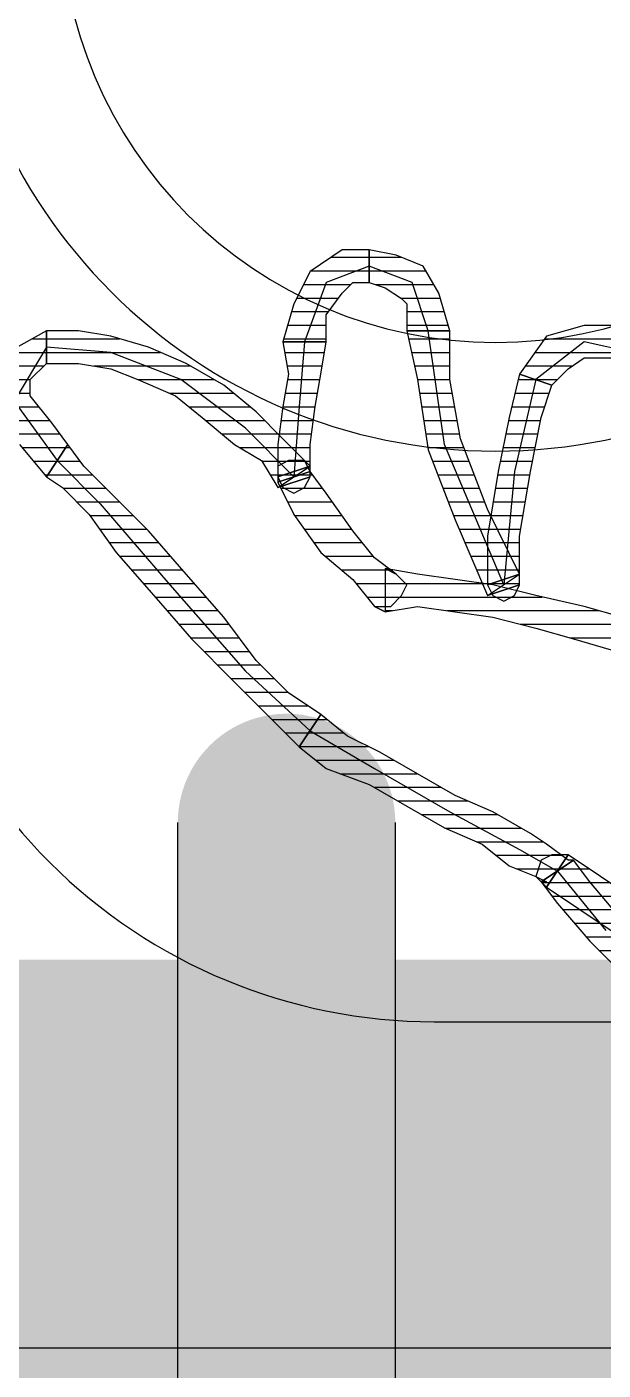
# Model space of a CAD drawing. Header units: millimetres. Extents: x 33350 to 35310, y -217097 to -211540.
# Drawn here: x 34409.11 to 34414.41, y -214002.39 to -213990.04 of the extents above; entities that cross this region are included whole.
import ezdxf

# ---------------------------------------------------------------- set-up
doc = ezdxf.new("R2010")
doc.units = ezdxf.units.MM
doc.header["$LTSCALE"] = 60
doc.header["$MEASUREMENT"] = 0
doc.layers.add('OC-Mutfak_Ekipman', color=252, linetype='Continuous')
doc.layers.add('OC-Tretuar', color=70, linetype='Continuous')
pattern_1 = [(360, (-5108.51305, -673.59423), (1e-16, 0.125), [25])]

# ---------------------------------------------------------------- blocks, each defined once
blk = doc.blocks.new('bardaklık ünitesi-60x70x85-140')
at = {"layer": 'OC-Mutfak_Ekipman'}
h = blk.add_hatch(color=256, dxfattribs=at)
h.dxf.hatch_style = 1
h.paths.add_polyline_path([(466202.596, -82664.434), (466206.596, -82664.434), (466206.596, -82658.434), (466202.596, -82658.434)])
h.paths.add_polyline_path([(466202.596, -82656.434), (466206.596, -82656.434), (466206.596, -82650.434), (466202.596, -82650.434)])
h.paths.add_polyline_path([(466206.596, -82642.434), (466202.596, -82642.434), (466202.596, -82648.434), (466206.596, -82648.434)])
h.paths.add_polyline_path([(466202.596, -82640.434), (466206.596, -82640.434), (466206.596, -82634.434), (466202.596, -82634.434)])
h.paths.add_polyline_path([(466202.596, -82632.434), (466206.596, -82632.434), (466206.596, -82631.434), (466202.596, -82631.434)])
h.paths.add_polyline_path([(466254.072, -82658.434), (466250.072, -82658.434), (466250.072, -82664.434), (466254.072, -82664.434)])
h.paths.add_polyline_path([(466254.072, -82650.434), (466250.072, -82650.434), (466250.072, -82656.434), (466254.072, -82656.434)])
h.paths.add_polyline_path([(466250.072, -82648.434), (466254.072, -82648.434), (466254.072, -82642.434), (466250.072, -82642.434)])
h.paths.add_polyline_path([(466254.072, -82640.434), (466254.072, -82634.434), (466250.072, -82634.434), (466250.072, -82640.434)])
h.paths.add_polyline_path([(466250.072, -82631.434), (466250.072, -82632.434), (466254.072, -82632.434), (466254.072, -82631.434)])
at = {"layer": 'OC-Tretuar'}
h = blk.add_hatch(color=7, dxfattribs=at)
h.dxf.hatch_style = 1
h.paths.add_polyline_path([(466200.334, -82665.434, 0.414214), (466201.334, -82666.434), (466255.334, -82666.434, 0.414214), (466256.334, -82665.434, 0.414218), (466255.334, -82664.434), (466201.334, -82664.434, 0.414209)])
h.paths.add_polyline_path([(466200.334, -82657.434, 0.414218), (466201.334, -82658.434), (466255.334, -82658.434, 0.414209), (466256.334, -82657.434, 0.414214), (466255.334, -82656.434), (466201.334, -82656.434, 0.414214)])
h.paths.add_polyline_path([(466200.334, -82649.434, 0.414214), (466201.334, -82650.434), (466255.334, -82650.434, 0.414214), (466256.334, -82649.434, 0.414214), (466255.334, -82648.434), (466201.334, -82648.434, 0.414214)])
h.paths.add_polyline_path([(466200.334, -82641.434, 0.414214), (466201.334, -82642.434), (466255.334, -82642.434, 0.414214), (466256.334, -82641.434, 0.414214), (466255.334, -82640.434), (466201.334, -82640.434, 0.414214)])
h.paths.add_polyline_path([(466200.334, -82633.434, 0.414214), (466201.334, -82634.434), (466255.334, -82634.434, 0.414214), (466256.334, -82633.434, 0.414214), (466255.334, -82632.434), (466201.334, -82632.434, 0.414214)])
at = {"layer": 'OC-Mutfak_Ekipman'}
for p, q in [((466201.334, -82648.434), (466255.334, -82648.434)), ((466255.334, -82650.434), (466201.334, -82650.434))]:
    blk.add_line(p, q, dxfattribs=at)
blk = doc.blocks.new('by')
at = {"ltscale": 30}
h = blk.add_hatch(dxfattribs=at)
h.set_pattern_fill('DC_LINES', color=256, scale=0.1, style=0)
h.set_pattern_definition(pattern_1)
edge = h.paths.add_edge_path(flags=0)
edge.add_line((6362.856, 2247.557), (6362.708, 2247.508))
edge.add_line((6362.708, 2247.508), (6362.312, 2247.408))
edge.add_line((6362.312, 2247.408), (6361.867, 2247.16))
edge.add_line((6361.867, 2247.16), (6361.372, 2246.763))
edge.add_line((6361.372, 2246.763), (6360.878, 2246.365))
edge.add_line((6360.878, 2246.365), (6360.432, 2245.868))
edge.add_line((6360.432, 2245.868), (6360.086, 2245.421))
edge.add_line((6360.086, 2245.421), (6359.789, 2245.074))
edge.add_line((6359.789, 2245.074), (6359.64, 2244.875))
edge.add_line((6359.64, 2244.875), (6359.343, 2245.074))
edge.add_line((6359.343, 2245.074), (6359.492, 2245.272))
edge.add_line((6359.492, 2245.272), (6359.789, 2245.62))
edge.add_line((6359.789, 2245.62), (6360.234, 2246.067))
edge.add_line((6360.234, 2246.067), (6360.679, 2246.564))
edge.add_line((6360.679, 2246.564), (6361.175, 2247.061))
edge.add_line((6361.175, 2247.061), (6361.669, 2247.458))
edge.add_line((6361.669, 2247.458), (6362.214, 2247.706))
edge.add_line((6362.214, 2247.706), (6362.708, 2247.806))
edge.add_line((6362.708, 2247.806), (6362.559, 2247.756))
edge.add_line((6362.559, 2247.756), (6362.708, 2247.806))
edge.add_line((6362.708, 2247.806), (6362.806, 2247.756))
edge.add_line((6362.806, 2247.756), (6362.856, 2247.657))
edge.add_line((6362.856, 2247.657), (6362.806, 2247.557))
edge.add_line((6362.806, 2247.557), (6362.708, 2247.508))
h = blk.add_hatch(dxfattribs=at)
h.set_pattern_fill('DC_LINES', color=256, scale=0.1, style=0)
h.set_pattern_definition(pattern_1)
edge = h.paths.add_edge_path(flags=0)
edge.add_line((6362.065, 2245.968), (6361.718, 2246.017))
edge.add_line((6361.718, 2246.017), (6361.471, 2245.918))
edge.add_line((6361.471, 2245.918), (6361.125, 2245.819))
edge.add_line((6361.125, 2245.819), (6360.778, 2245.67))
edge.add_line((6360.778, 2245.67), (6360.481, 2245.471))
edge.add_line((6360.481, 2245.471), (6360.184, 2245.223))
edge.add_line((6360.184, 2245.223), (6359.887, 2245.024))
edge.add_line((6359.887, 2245.024), (6359.591, 2244.825))
edge.add_line((6359.591, 2244.825), (6359.393, 2245.123))
edge.add_line((6359.393, 2245.123), (6359.69, 2245.322))
edge.add_line((6359.69, 2245.322), (6359.987, 2245.521))
edge.add_line((6359.987, 2245.521), (6360.284, 2245.769))
edge.add_line((6360.284, 2245.769), (6360.679, 2245.968))
edge.add_line((6360.679, 2245.968), (6361.026, 2246.117))
edge.add_line((6361.026, 2246.117), (6361.372, 2246.216))
edge.add_line((6361.372, 2246.216), (6361.718, 2246.315))
edge.add_line((6361.718, 2246.315), (6362.065, 2246.266))
h = blk.add_hatch(dxfattribs=at)
h.set_pattern_fill('DC_LINES', color=256, scale=0.1, style=0)
h.set_pattern_definition(pattern_1)
edge = h.paths.add_edge_path(flags=0)
edge.add_line((6359.64, 2244.875), (6359.591, 2244.875))
edge.add_line((6359.591, 2244.875), (6359.393, 2244.726))
edge.add_line((6359.393, 2244.726), (6359.245, 2244.627))
edge.add_line((6359.245, 2244.627), (6358.898, 2244.428))
edge.add_line((6358.898, 2244.428), (6358.552, 2244.279))
edge.add_line((6358.552, 2244.279), (6358.206, 2244.08))
edge.add_line((6358.206, 2244.08), (6357.859, 2243.881))
edge.add_line((6357.859, 2243.881), (6357.562, 2243.732))
edge.add_line((6357.562, 2243.732), (6357.315, 2243.534))
edge.add_line((6357.315, 2243.534), (6357.117, 2243.832))
edge.add_line((6357.117, 2243.832), (6357.365, 2244.03))
edge.add_line((6357.365, 2244.03), (6357.76, 2244.179))
edge.add_line((6357.76, 2244.179), (6358.107, 2244.378))
edge.add_line((6358.107, 2244.378), (6358.453, 2244.577))
edge.add_line((6358.453, 2244.577), (6358.8, 2244.726))
edge.add_line((6358.8, 2244.726), (6359.047, 2244.925))
edge.add_line((6359.047, 2244.925), (6359.294, 2245.024))
edge.add_line((6359.294, 2245.024), (6359.393, 2245.074))
edge.add_line((6359.393, 2245.074), (6359.343, 2245.074))
h = blk.add_hatch(dxfattribs=at)
h.set_pattern_fill('DC_LINES', color=256, scale=0.1, style=0)
h.set_pattern_definition(pattern_1)
edge = h.paths.add_edge_path(flags=0)
edge.add_line((6357.315, 2243.534), (6357.018, 2243.335))
edge.add_line((6357.018, 2243.335), (6356.721, 2243.037))
edge.add_line((6356.721, 2243.037), (6356.425, 2242.64))
edge.add_line((6356.425, 2242.64), (6356.078, 2242.242))
edge.add_line((6356.078, 2242.242), (6355.732, 2241.845))
edge.add_line((6355.732, 2241.845), (6355.385, 2241.497))
edge.add_line((6355.385, 2241.497), (6355.138, 2241.249))
edge.add_line((6355.138, 2241.249), (6354.99, 2241.05))
edge.add_line((6354.99, 2241.05), (6354.792, 2241.348))
edge.add_line((6354.792, 2241.348), (6354.94, 2241.447))
edge.add_line((6354.94, 2241.447), (6355.187, 2241.696))
edge.add_line((6355.187, 2241.696), (6355.435, 2242.043))
edge.add_line((6355.435, 2242.043), (6355.781, 2242.441))
edge.add_line((6355.781, 2242.441), (6356.128, 2242.838))
edge.add_line((6356.128, 2242.838), (6356.523, 2243.236))
edge.add_line((6356.523, 2243.236), (6356.82, 2243.534))
edge.add_line((6356.82, 2243.534), (6357.117, 2243.832))
h = blk.add_hatch(dxfattribs=at)
h.set_pattern_fill('DC_LINES', color=256, scale=0.1, style=0)
h.set_pattern_definition(pattern_1)
edge = h.paths.add_edge_path(flags=0)
edge.add_line((6360.679, 2242.838), (6360.432, 2242.739))
edge.add_line((6360.432, 2242.739), (6360.086, 2242.64))
edge.add_line((6360.086, 2242.64), (6359.739, 2242.54))
edge.add_line((6359.739, 2242.54), (6359.294, 2242.441))
edge.add_line((6359.294, 2242.441), (6358.898, 2242.342))
edge.add_line((6358.898, 2242.342), (6358.552, 2242.292))
edge.add_line((6358.552, 2242.292), (6358.206, 2242.242))
edge.add_line((6358.206, 2242.242), (6357.909, 2242.192))
edge.add_line((6357.909, 2242.192), (6357.909, 2242.59))
edge.add_line((6357.909, 2242.59), (6358.206, 2242.54))
edge.add_line((6358.206, 2242.54), (6358.552, 2242.59))
edge.add_line((6358.552, 2242.59), (6358.898, 2242.64))
edge.add_line((6358.898, 2242.64), (6359.294, 2242.739))
edge.add_line((6359.294, 2242.739), (6359.64, 2242.838))
edge.add_line((6359.64, 2242.838), (6359.987, 2242.938))
edge.add_line((6359.987, 2242.938), (6360.333, 2243.037))
edge.add_line((6360.333, 2243.037), (6360.581, 2243.136))
h = blk.add_hatch(dxfattribs=at)
h.set_pattern_fill('DC_LINES', color=256, scale=0.1, style=0)
h.set_pattern_definition(pattern_1)
edge = h.paths.add_edge_path(flags=0)
edge.add_line((6357.909, 2242.192), (6358.008, 2242.242))
edge.add_line((6358.008, 2242.242), (6357.81, 2242.093))
edge.add_line((6357.81, 2242.093), (6357.612, 2241.845))
edge.add_line((6357.612, 2241.845), (6357.365, 2241.497))
edge.add_line((6357.365, 2241.497), (6357.217, 2241.298))
edge.add_line((6357.217, 2241.298), (6356.92, 2241.398))
edge.add_line((6356.92, 2241.398), (6357.068, 2241.696))
edge.add_line((6357.068, 2241.696), (6357.315, 2242.043))
edge.add_line((6357.315, 2242.043), (6357.612, 2242.292))
edge.add_line((6357.612, 2242.292), (6357.81, 2242.54))
edge.add_line((6357.81, 2242.54), (6357.909, 2242.59))
edge.add_line((6357.909, 2242.59), (6357.81, 2242.54))
edge.add_line((6357.81, 2242.54), (6357.959, 2242.54))
edge.add_line((6357.959, 2242.54), (6358.057, 2242.441))
edge.add_line((6358.057, 2242.441), (6358.107, 2242.342))
edge.add_line((6358.107, 2242.342), (6358.008, 2242.242))
h = blk.add_hatch(dxfattribs=at)
h.set_pattern_fill('DC_LINES', color=256, scale=0.1, style=0)
h.set_pattern_definition(pattern_1)
edge = h.paths.add_edge_path(flags=0)
edge.add_line((6358.107, 2240.007), (6358.206, 2240.454))
edge.add_line((6358.206, 2240.454), (6358.304, 2241.1))
edge.add_line((6358.304, 2241.1), (6358.552, 2241.745))
edge.add_line((6358.552, 2241.745), (6358.848, 2242.441))
edge.add_line((6358.848, 2242.441), (6359.145, 2242.242))
edge.add_line((6359.145, 2242.242), (6358.848, 2241.646))
edge.add_line((6358.848, 2241.646), (6358.601, 2241))
edge.add_line((6358.601, 2241), (6358.503, 2240.454))
edge.add_line((6358.503, 2240.454), (6358.503, 2240.007))
h = blk.add_hatch(dxfattribs=at)
h.set_pattern_fill('DC_LINES', color=256, scale=0.1, style=0)
h.set_pattern_definition(pattern_1)
edge = h.paths.add_edge_path(flags=0)
edge.add_line((6358.848, 2242.441), (6359.145, 2242.342))
edge.add_line((6359.145, 2242.342), (6359.145, 2241.894))
edge.add_line((6359.145, 2241.894), (6359.245, 2241.298))
edge.add_line((6359.245, 2241.298), (6359.343, 2240.802))
edge.add_line((6359.343, 2240.802), (6359.442, 2240.504))
edge.add_line((6359.442, 2240.504), (6359.145, 2240.404))
edge.add_line((6359.145, 2240.404), (6359.047, 2240.802))
edge.add_line((6359.047, 2240.802), (6358.948, 2241.298))
edge.add_line((6358.948, 2241.298), (6358.848, 2241.894))
edge.add_line((6358.848, 2241.894), (6358.848, 2242.342))
edge.add_line((6358.848, 2242.342), (6359.145, 2242.242))
edge.add_line((6359.145, 2242.242), (6358.848, 2242.342))
edge.add_line((6358.848, 2242.342), (6358.898, 2242.441))
edge.add_line((6358.898, 2242.441), (6358.998, 2242.491))
edge.add_line((6358.998, 2242.491), (6359.096, 2242.441))
edge.add_line((6359.096, 2242.441), (6359.145, 2242.342))
h = blk.add_hatch(dxfattribs=at)
h.set_pattern_fill('DC_LINES', color=256, scale=0.1, style=0)
h.set_pattern_definition(pattern_1)
edge = h.paths.add_edge_path(flags=0)
edge.add_line((6354.792, 2240.305), (6355.089, 2240.305))
edge.add_line((6355.089, 2240.305), (6355.385, 2240.355))
edge.add_line((6355.385, 2240.355), (6355.633, 2240.454))
edge.add_line((6355.633, 2240.454), (6355.979, 2240.603))
edge.add_line((6355.979, 2240.603), (6356.226, 2240.802))
edge.add_line((6356.226, 2240.802), (6356.523, 2241.05))
edge.add_line((6356.523, 2241.05), (6356.771, 2241.199))
edge.add_line((6356.771, 2241.199), (6356.92, 2241.447))
edge.add_line((6356.92, 2241.447), (6357.217, 2241.249))
edge.add_line((6357.217, 2241.249), (6356.968, 2241))
edge.add_line((6356.968, 2241), (6356.721, 2240.752))
edge.add_line((6356.721, 2240.752), (6356.425, 2240.504))
edge.add_line((6356.425, 2240.504), (6356.078, 2240.305))
edge.add_line((6356.078, 2240.305), (6355.732, 2240.156))
edge.add_line((6355.732, 2240.156), (6355.385, 2240.056))
edge.add_line((6355.385, 2240.056), (6355.089, 2240.007))
edge.add_line((6355.089, 2240.007), (6354.792, 2240.007))
h = blk.add_hatch(dxfattribs=at)
h.set_pattern_fill('DC_LINES', color=256, scale=0.1, style=0)
h.set_pattern_definition(pattern_1)
edge = h.paths.add_edge_path(flags=0)
edge.add_line((6356.92, 2241.447), (6357.217, 2241.348))
edge.add_line((6357.217, 2241.348), (6357.217, 2241.05))
edge.add_line((6357.217, 2241.05), (6357.265, 2240.702))
edge.add_line((6357.265, 2240.702), (6357.315, 2240.404))
edge.add_line((6357.315, 2240.404), (6357.365, 2240.106))
edge.add_line((6357.365, 2240.106), (6356.968, 2240.106))
edge.add_line((6356.968, 2240.106), (6357.018, 2240.404))
edge.add_line((6357.018, 2240.404), (6356.968, 2240.702))
edge.add_line((6356.968, 2240.702), (6356.92, 2241.05))
edge.add_line((6356.92, 2241.05), (6356.92, 2241.348))
edge.add_line((6356.92, 2241.348), (6357.217, 2241.249))
edge.add_line((6357.217, 2241.249), (6356.92, 2241.348))
edge.add_line((6356.92, 2241.348), (6356.968, 2241.447))
edge.add_line((6356.968, 2241.447), (6357.068, 2241.497))
edge.add_line((6357.068, 2241.497), (6357.167, 2241.447))
edge.add_line((6357.167, 2241.447), (6357.217, 2241.348))
h = blk.add_hatch(dxfattribs=at)
h.set_pattern_fill('DC_LINES', color=256, scale=0.1, style=0)
h.set_pattern_definition(pattern_1)
edge = h.paths.add_edge_path(flags=0)
edge.add_line((6354.99, 2241.05), (6354.842, 2240.851))
edge.add_line((6354.842, 2240.851), (6354.643, 2240.603))
edge.add_line((6354.643, 2240.603), (6354.643, 2240.454))
edge.add_line((6354.643, 2240.454), (6354.792, 2240.305))
edge.add_line((6354.792, 2240.305), (6354.792, 2240.007))
edge.add_line((6354.792, 2240.007), (6354.346, 2240.255))
edge.add_line((6354.346, 2240.255), (6354.346, 2240.702))
edge.add_line((6354.346, 2240.702), (6354.545, 2241.05))
edge.add_line((6354.545, 2241.05), (6354.792, 2241.348))
h = blk.add_hatch(dxfattribs=at)
h.set_pattern_fill('DC_LINES', color=256, scale=0.1, style=0)
h.set_pattern_definition(pattern_1)
edge = h.paths.add_edge_path(flags=0)
edge.add_line((6357.217, 2241.298), (6357.167, 2241.199))
edge.add_line((6357.167, 2241.199), (6357.018, 2241.199))
edge.add_line((6357.018, 2241.199), (6356.92, 2241.249))
edge.add_line((6356.92, 2241.249), (6356.92, 2241.398))
h = blk.add_hatch(dxfattribs=at)
h.set_pattern_fill('DC_LINES', color=256, scale=0.1, style=0)
h.set_pattern_definition(pattern_1)
edge = h.paths.add_edge_path(flags=0)
edge.add_line((6359.442, 2240.504), (6359.591, 2240.355))
edge.add_line((6359.591, 2240.355), (6359.739, 2240.255))
edge.add_line((6359.739, 2240.255), (6359.987, 2240.255))
edge.add_line((6359.987, 2240.255), (6360.086, 2240.355))
edge.add_line((6360.086, 2240.355), (6360.284, 2240.056))
edge.add_line((6360.284, 2240.056), (6359.987, 2239.957))
edge.add_line((6359.987, 2239.957), (6359.739, 2239.957))
edge.add_line((6359.739, 2239.957), (6359.393, 2240.056))
edge.add_line((6359.393, 2240.056), (6359.145, 2240.404))
h = blk.add_hatch(dxfattribs=at)
h.set_pattern_fill('DC_LINES', color=256, scale=0.1, style=0)
h.set_pattern_definition(pattern_1)
edge = h.paths.add_edge_path(flags=0)
edge.add_line((6357.365, 2240.106), (6357.365, 2239.858))
edge.add_line((6357.365, 2239.858), (6357.513, 2239.659))
edge.add_line((6357.513, 2239.659), (6357.612, 2239.56))
edge.add_line((6357.612, 2239.56), (6357.76, 2239.56))
edge.add_line((6357.76, 2239.56), (6357.76, 2239.262))
edge.add_line((6357.76, 2239.262), (6357.513, 2239.262))
edge.add_line((6357.513, 2239.262), (6357.217, 2239.46))
edge.add_line((6357.217, 2239.46), (6357.068, 2239.758))
edge.add_line((6357.068, 2239.758), (6356.968, 2240.106))
h = blk.add_hatch(dxfattribs=at)
h.set_pattern_fill('DC_LINES', color=256, scale=0.1, style=0)
h.set_pattern_definition(pattern_1)
edge = h.paths.add_edge_path(flags=0)
edge.add_line((6357.76, 2239.56), (6357.909, 2239.609))
edge.add_line((6357.909, 2239.609), (6358.057, 2239.709))
edge.add_line((6358.057, 2239.709), (6358.107, 2239.758))
edge.add_line((6358.107, 2239.758), (6358.107, 2240.007))
edge.add_line((6358.107, 2240.007), (6358.503, 2240.007))
edge.add_line((6358.503, 2240.007), (6358.403, 2239.659))
edge.add_line((6358.403, 2239.659), (6358.256, 2239.411))
edge.add_line((6358.256, 2239.411), (6358.008, 2239.311))
edge.add_line((6358.008, 2239.311), (6357.76, 2239.262))
for p, q in [((6359.789, 2245.62, -4.505), (6360.234, 2246.067, -4.505)), ((6359.492, 2245.272, -4.505), (6359.789, 2245.62, -4.505)), ((6359.492, 2244.974, -4.505), (6359.937, 2245.521, -4.505)), ((6359.69, 2245.322, -4.505), (6359.987, 2245.521, -4.505)), ((6360.086, 2245.421, -4.505), (6359.789, 2245.074, -4.505)), ((6359.343, 2245.074, -4.505), (6359.492, 2245.272, -4.505)), ((6359.393, 2245.123, -4.505), (6359.69, 2245.322, -4.505)), ((6360.184, 2245.223, -4.505), (6359.887, 2245.024, -4.505)), ((6359.047, 2244.925, -4.505), (6359.294, 2245.024, -4.505)), ((6359.294, 2245.024, -4.505), (6359.393, 2245.123, -4.505)), ((6359.294, 2245.024, -4.505), (6359.393, 2245.074, -4.505)), ((6359.343, 2244.875, -4.505), (6359.294, 2245.024, -4.505)), ((6359.64, 2244.875, -4.505), (6359.343, 2245.074, -4.505)), ((6359.393, 2245.074, -4.505), (6359.343, 2245.074, -4.505)), ((6359.343, 2245.074, -4.505), (6359.64, 2244.875, -4.505)), ((6359.591, 2244.825, -4.505), (6359.393, 2245.123, -4.505)), ((6359.393, 2245.123, -4.505), (6359.591, 2244.825, -4.505)), ((6359.887, 2245.024, -4.505), (6359.591, 2244.825, -4.505)), ((6359.789, 2245.074, -4.505), (6359.64, 2244.875, -4.505)), ((6358.8, 2244.726, -4.505), (6359.047, 2244.925, -4.505)), ((6359.145, 2244.776, -4.505), (6359.492, 2244.974, -4.505)), ((6358.503, 2244.428, -4.505), (6359.145, 2244.776, -4.505)), ((6359.442, 2244.825, -4.505), (6359.343, 2244.875, -4.505)), ((6359.591, 2244.875, -4.505), (6359.393, 2244.726, -4.505)), ((6359.591, 2244.825, -4.505), (6359.442, 2244.825, -4.505)), ((6359.64, 2244.875, -4.505), (6359.591, 2244.875, -4.505)), ((6359.591, 2244.825, -4.505), (6359.591, 2244.825, -4.505)), ((6359.64, 2244.875, -4.505), (6359.64, 2244.875, -4.505)), ((6358.453, 2244.577, -4.505), (6358.8, 2244.726, -4.505)), ((6359.393, 2244.726, -4.505), (6359.245, 2244.627, -4.505)), ((6358.107, 2244.378, -4.505), (6358.453, 2244.577, -4.505)), ((6359.245, 2244.627, -4.505), (6358.898, 2244.428, -4.505)), ((6357.81, 2244.03, -4.505), (6358.503, 2244.428, -4.505)), ((6358.898, 2244.428, -4.505), (6358.552, 2244.279, -4.505)), ((6357.76, 2244.179, -4.505), (6358.107, 2244.378, -4.505)), ((6358.552, 2244.279, -4.505), (6358.206, 2244.08, -4.505)), ((6357.365, 2244.03, -4.505), (6357.76, 2244.179, -4.505)), ((6357.117, 2243.832, -4.505), (6357.365, 2244.03, -4.505)), ((6357.217, 2243.683, -4.505), (6357.81, 2244.03, -4.505)), ((6358.206, 2244.08, -4.505), (6357.859, 2243.881, -4.505)), ((6356.82, 2243.534, -4.505), (6357.117, 2243.832, -4.505)), ((6357.117, 2243.832, -4.505), (6357.117, 2243.832, -4.505)), ((6357.117, 2243.832, -4.505), (6357.315, 2243.534, -4.505)), ((6357.315, 2243.534, -4.505), (6357.117, 2243.832, -4.505)), ((6357.859, 2243.881, -4.505), (6357.562, 2243.732, -4.505)), ((6356.623, 2243.136, -4.505), (6357.217, 2243.683, -4.505)), ((6357.562, 2243.732, -4.505), (6357.315, 2243.534, -4.505)), ((6356.523, 2243.236, -4.505), (6356.82, 2243.534, -4.505)), ((6357.315, 2243.534, -4.505), (6357.018, 2243.335, -4.505)), ((6357.315, 2243.534, -4.505), (6357.315, 2243.534, -4.505)), ((6357.315, 2243.534, -4.505), (6357.315, 2243.534, -4.505)), ((6357.018, 2243.335, -4.505), (6356.721, 2243.037, -4.505)), ((6356.128, 2242.838, -4.505), (6356.523, 2243.236, -4.505)), ((6355.929, 2242.342, -4.505), (6356.623, 2243.136, -4.505)), ((6356.721, 2243.037, -4.505), (6356.425, 2242.64, -4.505)), ((6359.64, 2242.838, -4.505), (6359.987, 2242.938, -4.505)), ((6355.781, 2242.441, -4.505), (6356.128, 2242.838, -4.505)), ((6359.294, 2242.739, -4.505), (6359.64, 2242.838, -4.505)), ((6358.898, 2242.64, -4.505), (6359.294, 2242.739, -4.505)), ((6356.425, 2242.64, -4.505), (6356.078, 2242.242, -4.505)), ((6357.612, 2242.292, -4.505), (6357.81, 2242.54, -4.505)), ((6357.81, 2242.54, -4.505), (6357.909, 2242.59, -4.505)), ((6357.909, 2242.59, -4.505), (6357.81, 2242.54, -4.505)), ((6357.81, 2242.54, -4.505), (6357.959, 2242.54, -4.505)), ((6357.909, 2242.192, -4.505), (6357.909, 2242.59, -4.505)), ((6357.909, 2242.59, -4.505), (6358.206, 2242.54, -4.505)), ((6357.959, 2242.54, -4.505), (6358.057, 2242.441, -4.505)), ((6358.206, 2242.54, -4.505), (6358.552, 2242.59, -4.505)), ((6358.552, 2242.59, -4.505), (6358.898, 2242.64, -4.505)), ((6359.739, 2242.54, -4.505), (6359.294, 2242.441, -4.505)), ((6360.086, 2242.64, -4.505), (6359.739, 2242.54, -4.505)), ((6355.435, 2242.043, -4.505), (6355.781, 2242.441, -4.505)), ((6358.057, 2242.441, -4.505), (6358.107, 2242.342, -4.505)), ((6358.552, 2241.745, -4.505), (6358.848, 2242.441, -4.505)), ((6358.848, 2242.441, -4.505), (6359.145, 2242.342, -4.505)), ((6358.848, 2242.342, -4.505), (6358.898, 2242.441, -4.505)), ((6359.145, 2242.342, -4.505), (6358.848, 2242.441, -4.505)), ((6358.848, 2242.441, -4.505), (6358.848, 2242.441, -4.505)), ((6358.848, 2242.441, -4.505), (6359.145, 2242.242, -4.505)), ((6358.898, 2242.441, -4.505), (6358.998, 2242.491, -4.505)), ((6359.294, 2242.441, -4.505), (6358.898, 2242.342, -4.505)), ((6358.998, 2242.491, -4.505), (6359.096, 2242.441, -4.505)), ((6359.096, 2242.441, -4.505), (6359.145, 2242.342, -4.505)), ((6355.287, 2241.596, -4.505), (6355.929, 2242.342, -4.505)), ((6357.315, 2242.043, -4.505), (6357.612, 2242.292, -4.505)), ((6358.107, 2242.342, -4.505), (6358.008, 2242.242, -4.505)), ((6358.552, 2242.292, -4.505), (6358.206, 2242.242, -4.505)), ((6358.998, 2242.342, -4.505), (6358.453, 2241.05, -4.505)), ((6358.898, 2242.342, -4.505), (6358.552, 2242.292, -4.505)), ((6358.848, 2241.894, -4.505), (6358.848, 2242.342, -4.505)), ((6358.848, 2242.342, -4.505), (6359.145, 2242.242, -4.505)), ((6359.145, 2242.242, -4.505), (6358.848, 2242.342, -4.505)), ((6359.096, 2241.298, -4.505), (6358.998, 2242.342, -4.505)), ((6359.145, 2242.342, -4.505), (6359.145, 2241.894, -4.505)), ((6356.078, 2242.242, -4.505), (6355.732, 2241.845, -4.505)), ((6358.008, 2242.242, -4.505), (6357.81, 2242.093, -4.505)), ((6358.206, 2242.242, -4.505), (6357.909, 2242.192, -4.505)), ((6357.909, 2242.192, -4.505), (6358.008, 2242.242, -4.505)), ((6358.008, 2242.242, -4.505), (6357.909, 2242.192, -4.505)), ((6357.909, 2242.192, -4.505), (6357.909, 2242.192, -4.505)), ((6359.145, 2242.242, -4.505), (6358.848, 2241.646, -4.505)), ((6355.187, 2241.696, -4.505), (6355.435, 2242.043, -4.505)), ((6357.068, 2241.696, -4.505), (6357.315, 2242.043, -4.505)), ((6357.81, 2242.093, -4.505), (6357.612, 2241.845, -4.505)), ((6355.732, 2241.845, -4.505), (6355.385, 2241.497, -4.505)), ((6357.612, 2241.845, -4.505), (6357.365, 2241.497, -4.505)), ((6358.948, 2241.298, -4.505), (6358.848, 2241.894, -4.505)), ((6359.145, 2241.894, -4.505), (6359.245, 2241.298, -4.505)), ((6354.94, 2241.447, -4.505), (6355.187, 2241.696, -4.505)), ((6356.92, 2241.398, -4.505), (6357.068, 2241.696, -4.505)), ((6358.304, 2241.1, -4.505), (6358.552, 2241.745, -4.505)), ((6354.891, 2241.199, -4.505), (6355.287, 2241.596, -4.505)), ((6358.848, 2241.646, -4.505), (6358.601, 2241, -4.505)), ((6354.792, 2241.348, -4.505), (6354.94, 2241.447, -4.505)), ((6355.385, 2241.497, -4.505), (6355.138, 2241.249, -4.505)), ((6356.771, 2241.199, -4.505), (6356.92, 2241.447, -4.505)), ((6356.92, 2241.447, -4.505), (6357.217, 2241.348, -4.505)), ((6356.92, 2241.348, -4.505), (6356.968, 2241.447, -4.505)), ((6357.217, 2241.348, -4.505), (6356.92, 2241.447, -4.505)), ((6356.92, 2241.447, -4.505), (6356.92, 2241.447, -4.505)), ((6356.92, 2241.447, -4.505), (6357.217, 2241.249, -4.505)), ((6356.968, 2241.447, -4.505), (6357.068, 2241.497, -4.505)), ((6357.068, 2241.497, -4.505), (6357.167, 2241.447, -4.505)), ((6357.167, 2241.447, -4.505), (6357.217, 2241.348, -4.505)), ((6357.365, 2241.497, -4.505), (6357.217, 2241.298, -4.505)), ((6354.545, 2241.05, -4.505), (6354.792, 2241.348, -4.505)), ((6354.99, 2241.05, -4.505), (6354.792, 2241.348, -4.505)), ((6354.792, 2241.348, -4.505), (6354.792, 2241.348, -4.505)), ((6354.792, 2241.348, -4.505), (6354.99, 2241.05, -4.505)), ((6357.068, 2241.348, -4.505), (6356.623, 2240.901, -4.505)), ((6357.217, 2241.298, -4.505), (6356.92, 2241.398, -4.505)), ((6356.92, 2241.249, -4.505), (6356.92, 2241.398, -4.505)), ((6356.92, 2241.398, -4.505), (6357.217, 2241.298, -4.505)), ((6356.92, 2241.05, -4.505), (6356.92, 2241.348, -4.505)), ((6356.92, 2241.348, -4.505), (6357.217, 2241.249, -4.505)), ((6357.217, 2241.249, -4.505), (6356.92, 2241.348, -4.505)), ((6357.117, 2240.702, -4.505), (6357.068, 2241.348, -4.505)), ((6357.217, 2241.298, -4.505), (6357.167, 2241.199, -4.505)), ((6357.217, 2241.348, -4.505), (6357.217, 2241.05, -4.505)), ((6357.217, 2241.298, -4.505), (6357.217, 2241.298, -4.505)), ((6359.047, 2240.802, -4.505), (6358.948, 2241.298, -4.505)), ((6359.294, 2240.454, -4.505), (6359.096, 2241.298, -4.505)), ((6359.245, 2241.298, -4.505), (6359.343, 2240.802, -4.505)), ((6354.495, 2240.653, -4.505), (6354.891, 2241.199, -4.505)), ((6355.138, 2241.249, -4.505), (6354.99, 2241.05, -4.505)), ((6356.523, 2241.05, -4.505), (6356.771, 2241.199, -4.505)), ((6357.018, 2241.199, -4.505), (6356.92, 2241.249, -4.505)), ((6357.217, 2241.249, -4.505), (6356.968, 2241, -4.505)), ((6357.167, 2241.199, -4.505), (6357.018, 2241.199, -4.505)), ((6354.99, 2241.05, -4.505), (6354.842, 2240.851, -4.505)), ((6354.99, 2241.05, -4.505), (6354.99, 2241.05, -4.505)), ((6354.99, 2241.05, -4.505), (6354.99, 2241.05, -4.505)), ((6356.226, 2240.802, -4.505), (6356.523, 2241.05, -4.505)), ((6356.968, 2240.702, -4.505), (6356.92, 2241.05, -4.505)), ((6357.217, 2241.05, -4.505), (6357.265, 2240.702, -4.505)), ((6358.206, 2240.454, -4.505), (6358.304, 2241.1, -4.505)), ((6358.453, 2241.05, -4.505), (6358.304, 2240.007, -4.505)), ((6356.968, 2241, -4.505), (6356.721, 2240.752, -4.505)), ((6358.601, 2241, -4.505), (6358.503, 2240.454, -4.505)), ((6354.842, 2240.851, -4.505), (6354.643, 2240.603, -4.505)), ((6356.623, 2240.901, -4.505), (6356.029, 2240.454, -4.505)), ((6355.979, 2240.603, -4.505), (6356.226, 2240.802, -4.505)), ((6356.721, 2240.752, -4.505), (6356.425, 2240.504, -4.505)), ((6357.018, 2240.404, -4.505), (6356.968, 2240.702, -4.505)), ((6357.167, 2240.106, -4.505), (6357.117, 2240.702, -4.505)), ((6357.265, 2240.702, -4.505), (6357.315, 2240.404, -4.505)), ((6359.145, 2240.404, -4.505), (6359.047, 2240.802, -4.505)), ((6359.343, 2240.802, -4.505), (6359.442, 2240.504, -4.505)), ((6354.792, 2240.156, -4.505), (6354.495, 2240.653, -4.505)), ((6354.643, 2240.603, -4.505), (6354.643, 2240.454, -4.505)), ((6355.633, 2240.454, -4.505), (6355.979, 2240.603, -4.505)), ((6354.643, 2240.454, -4.505), (6354.792, 2240.305, -4.505)), ((6356.029, 2240.454, -4.505), (6355.385, 2240.206, -4.505)), ((6355.385, 2240.355, -4.505), (6355.633, 2240.454, -4.505)), ((6356.425, 2240.504, -4.505), (6356.078, 2240.305, -4.505)), ((6358.107, 2240.007, -4.505), (6358.206, 2240.454, -4.505)), ((6358.503, 2240.454, -4.505), (6358.503, 2240.007, -4.505)), ((6359.442, 2240.504, -4.505), (6359.145, 2240.404, -4.505)), ((6359.145, 2240.404, -4.505), (6359.442, 2240.504, -4.505)), ((6359.739, 2240.106, -4.505), (6359.294, 2240.454, -4.505)), ((6359.442, 2240.504, -4.505), (6359.442, 2240.504, -4.505)), ((6359.442, 2240.504, -4.505), (6359.591, 2240.355, -4.505)), ((6359.442, 2240.504, -4.505), (6359.442, 2240.504, -4.505)), ((6355.089, 2240.305, -4.505), (6355.385, 2240.355, -4.505)), ((6356.968, 2240.106, -4.505), (6357.018, 2240.404, -4.505)), ((6357.315, 2240.404, -4.505), (6357.365, 2240.106, -4.505)), ((6359.393, 2240.056, -4.505), (6359.145, 2240.404, -4.505)), ((6359.145, 2240.404, -4.505), (6359.145, 2240.404, -4.505)), ((6359.591, 2240.355, -4.505), (6359.739, 2240.255, -4.505)), ((6354.792, 2240.007, -4.505), (6354.346, 2240.255, -4.505)), ((6354.792, 2240.305, -4.505), (6354.792, 2240.305, -4.505)), ((6354.792, 2240.305, -4.505), (6355.089, 2240.305, -4.505)), ((6354.792, 2240.007, -4.505), (6354.792, 2240.305, -4.505)), ((6354.792, 2240.305, -4.505), (6354.792, 2240.305, -4.505)), ((6354.792, 2240.305, -4.505), (6354.792, 2240.007, -4.505)), ((6355.385, 2240.206, -4.505), (6354.792, 2240.156, -4.505)), ((6356.078, 2240.305, -4.505), (6355.732, 2240.156, -4.505)), ((6359.739, 2240.255, -4.505), (6359.987, 2240.255, -4.505)), ((6360.184, 2240.206, -4.505), (6359.739, 2240.106, -4.505)), ((6355.732, 2240.156, -4.505), (6355.385, 2240.056, -4.505)), ((6357.068, 2239.758, -4.505), (6356.968, 2240.106, -4.505)), ((6356.968, 2240.106, -4.505), (6356.968, 2240.106, -4.505)), ((6356.968, 2240.106, -4.505), (6357.365, 2240.106, -4.505)), ((6357.365, 2240.106, -4.505), (6356.968, 2240.106, -4.505)), ((6357.365, 2239.56, -4.505), (6357.167, 2240.106, -4.505)), ((6357.365, 2240.106, -4.505), (6357.365, 2240.106, -4.505)), ((6357.365, 2240.106, -4.505), (6357.365, 2239.858, -4.505)), ((6357.365, 2240.106, -4.505), (6357.365, 2240.106, -4.505)), ((6355.089, 2240.007, -4.505), (6354.792, 2240.007, -4.505)), ((6354.792, 2240.007, -4.505), (6354.792, 2240.007, -4.505)), ((6355.385, 2240.056, -4.505), (6355.089, 2240.007, -4.505)), ((6358.107, 2239.758, -4.505), (6358.107, 2240.007, -4.505)), ((6358.107, 2240.007, -4.505), (6358.503, 2240.007, -4.505)), ((6358.107, 2240.007, -4.505), (6358.107, 2240.007, -4.505)), ((6358.503, 2240.007, -4.505), (6358.107, 2240.007, -4.505)), ((6358.107, 2240.007, -4.505), (6358.107, 2240.007, -4.505)), ((6358.304, 2240.007, -4.505), (6358.156, 2239.56, -4.505)), ((6358.503, 2240.007, -4.505), (6358.403, 2239.659, -4.505)), ((6358.503, 2240.007, -4.505), (6358.503, 2240.007, -4.505)), ((6359.739, 2239.957, -4.505), (6359.393, 2240.056, -4.505)), ((6359.987, 2239.957, -4.505), (6359.739, 2239.957, -4.505)), ((6357.365, 2239.858, -4.505), (6357.513, 2239.659, -4.505)), ((6357.217, 2239.46, -4.505), (6357.068, 2239.758, -4.505)), ((6357.909, 2239.609, -4.505), (6358.057, 2239.709, -4.505)), ((6358.057, 2239.709, -4.505), (6358.107, 2239.758, -4.505)), ((6357.513, 2239.659, -4.505), (6357.612, 2239.56, -4.505)), ((6357.76, 2239.56, -4.505), (6357.909, 2239.609, -4.505)), ((6358.403, 2239.659, -4.505), (6358.256, 2239.411, -4.505)), ((6357.513, 2239.262, -4.505), (6357.217, 2239.46, -4.505)), ((6357.76, 2239.411, -4.505), (6357.365, 2239.56, -4.505)), ((6357.612, 2239.56, -4.505), (6357.76, 2239.56, -4.505)), ((6357.76, 2239.56, -4.505), (6357.76, 2239.56, -4.505)), ((6357.76, 2239.262, -4.505), (6357.76, 2239.56, -4.505)), ((6357.76, 2239.56, -4.505), (6357.76, 2239.56, -4.505)), ((6358.156, 2239.56, -4.505), (6357.76, 2239.411, -4.505)), ((6357.76, 2239.56, -4.505), (6357.76, 2239.262, -4.505)), ((6358.256, 2239.411, -4.505), (6358.008, 2239.311, -4.505)), ((6357.76, 2239.262, -4.505), (6357.513, 2239.262, -4.505)), ((6358.008, 2239.311, -4.505), (6357.76, 2239.262, -4.505)), ((6357.76, 2239.262, -4.505), (6357.76, 2239.262, -4.505))]:
    blk.add_line(p, q, dxfattribs=at)
at = {"ltscale": 30, "elevation": -4.505}
blk.add_lwpolyline([(6387.358, 2196.359), (6350.358, 2196.359), (6350.358, 2249.359), (6387.358, 2249.359)], close=True, dxfattribs=at)
blk.add_lwpolyline([(6379.358, 2199.359), (6358.358, 2199.359, -0.414214), (6353.358, 2204.359), (6353.358, 2241.359, -0.414214), (6358.358, 2246.359), (6379.358, 2246.359, -0.414214), (6384.358, 2241.359), (6384.358, 2204.359, -0.414214)], format="xyb", close=True, dxfattribs=at)
at = {"ltscale": 30}
for radius in [5, 4]:
    blk.add_circle((6358.923, 2236.112, -4.505), radius, dxfattribs=at)

msp = doc.modelspace()

# ---------------------------------------------------------------- block references
at = {"xscale": -1, "rotation": 180}
msp.add_blockref('by', (28054.493, -211752.827, 4.505), dxfattribs=at)
at = {"layer": 'OC-Tretuar', "rotation": 90}
msp.add_blockref('bardaklık ünitesi-60x70x85-140', (-48237.94, -680252.688), dxfattribs=at)

doc.saveas('drawing.dxf')
